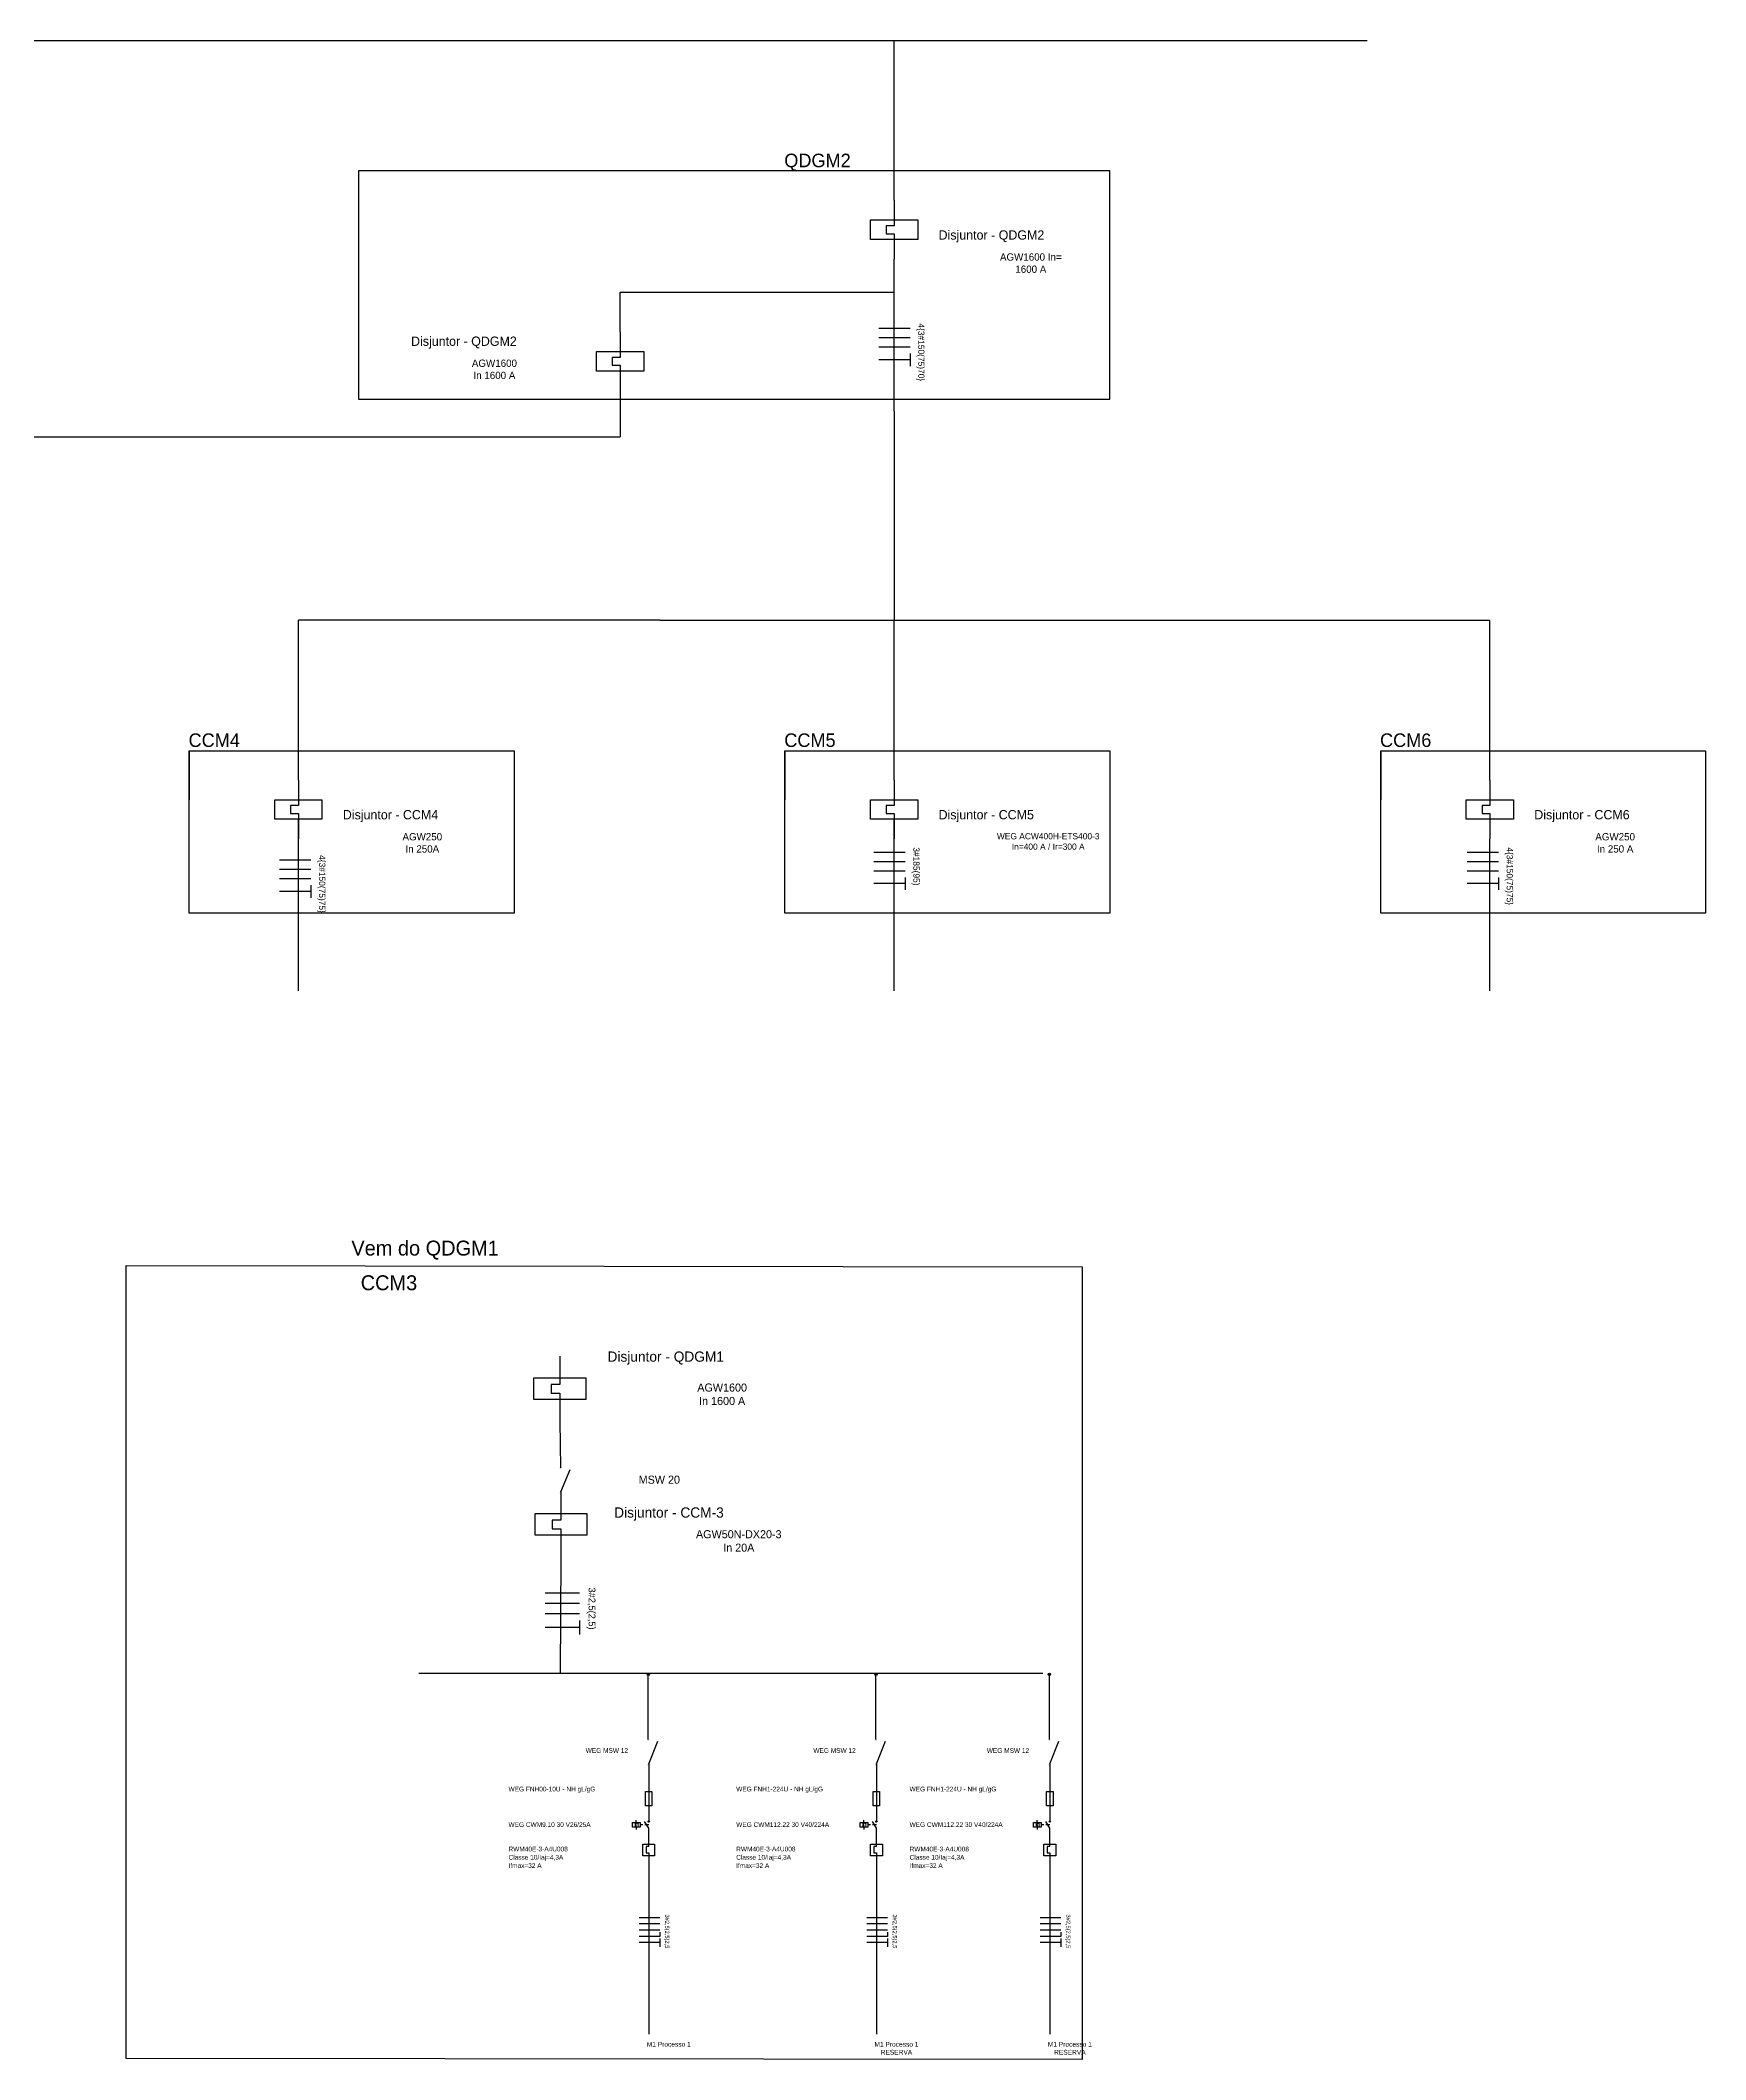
# Model space of a CAD drawing. Extents: x -543 to 641, y -146 to 322.
# Drawn here: x -393.1 to -287.2, y -83.5 to 45 of the extents above; entities that cross this region are included whole.
import ezdxf

# ---------------------------------------------------------------- set-up
doc = ezdxf.new("R2010")
doc.units = 0
doc.header["$MEASUREMENT"] = 0
doc.linetypes.add('DASHED2', pattern=[0.375, 0.25, -0.125])
for name, color, linetype in [('ELET_TRIFILAR', 160, 'Continuous'), ('ELET_TRIFILAR_TEXTO', 4, 'Continuous'), ('ELET_UNIFILAR_TEXTO', 4, 'Continuous'), ('ELET_UNIFILAR_TEXTO2', 6, 'Continuous'), ('ELT_UNIFILAR_DESENHO', 5, 'Continuous')]:
    doc.layers.add(name, color=color, linetype=linetype)
doc.layers.add('ELET_TRIFILAR_DESENHO', color=5, linetype='Continuous', plot=False)
doc.styles.add('ARIAL', font='arial.ttf')
doc.styles.add('ROMANS', font='romans')

msp = doc.modelspace()

# ---------------------------------------------------------------- hatches: boundary and pattern name
at = {"layer": 'ELT_UNIFILAR_DESENHO', "linetype": 'Continuous', "transparency": 33554687}
h = msp.add_hatch(color=256, dxfattribs=at)
h.dxf.hatch_style = 1
h.paths.add_polyline_path([(-360.03, -47.531, 1), (-360.03, -47.391, 1)])
h.paths.add_polyline_path([(-360.026, -45.931, 1), (-360.026, -45.791, 1)])
at = {"layer": 'ELT_UNIFILAR_DESENHO', "ltscale": 50}
for points in [[(-354.374, -59.01, 1), (-354.522, -59.01, 1)], [(-339.884, -59.01, 1), (-340.033, -59.01, 1)], [(-328.849, -59.01, 1), (-328.998, -59.01, 1)]]:
    msp.add_hatch(color=256, dxfattribs=at).paths.add_polyline_path(points)
at = {"layer": 'ELT_UNIFILAR_DESENHO', "linetype": 'Continuous', "transparency": 33554687}
h = msp.add_hatch(color=256, dxfattribs=at)
h.dxf.hatch_style = 1
h.paths.add_polyline_path([(-354.445, -64.826, 1), (-354.445, -64.687, 1)])
h.paths.add_polyline_path([(-354.442, -63.226, 1), (-354.442, -63.086, 1)])
h = msp.add_hatch(color=256, dxfattribs=at)
h.dxf.hatch_style = 1
h.paths.add_polyline_path([(-339.956, -64.826, 1), (-339.956, -64.687, 1)])
h.paths.add_polyline_path([(-339.953, -63.226, 1), (-339.953, -63.086, 1)])
h = msp.add_hatch(color=256, dxfattribs=at)
h.dxf.hatch_style = 1
h.paths.add_polyline_path([(-328.921, -64.826, 1), (-328.921, -64.687, 1)])
h.paths.add_polyline_path([(-328.917, -63.226, 1), (-328.917, -63.086, 1)])

# ---------------------------------------------------------------- linework, layer by layer
at = {"layer": 'ELET_TRIFILAR'}
for p, q in [((-354.419, -64.692), (-354.419, -68.333)), ((-339.93, -64.692), (-339.93, -68.333)), ((-328.895, -64.692), (-328.895, -68.333)), ((-354.419, -79.566), (-354.419, -81.892)), ((-339.93, -79.566), (-339.93, -81.892)), ((-328.895, -79.566), (-328.895, -81.892))]:
    msp.add_line(p, q, dxfattribs=at)
at = {"layer": 'ELET_TRIFILAR_DESENHO', "linetype": 'Continuous'}
for p, q in [((-355.216, -68.441), (-355.216, -68.28)), ((-355.216, -68.726), (-355.216, -68.887)), ((-354.419, -68.794), (-354.677, -68.373)), ((-354.46, -68.333), (-354.378, -68.333)), ((-340.727, -68.441), (-340.727, -68.28)), ((-340.727, -68.726), (-340.727, -68.887)), ((-339.93, -68.794), (-340.188, -68.373)), ((-339.971, -68.333), (-339.889, -68.333)), ((-329.691, -68.441), (-329.691, -68.28)), ((-329.691, -68.726), (-329.691, -68.887)), ((-328.895, -68.794), (-329.153, -68.373)), ((-328.936, -68.333), (-328.854, -68.333)), ((-354.419, -69.967), (-354.581, -69.967)), ((-354.581, -69.967), (-354.581, -70.371)), ((-354.581, -70.371), (-354.419, -70.371)), ((-339.93, -69.967), (-340.091, -69.967)), ((-340.091, -69.967), (-340.091, -70.371)), ((-340.091, -70.371), (-339.93, -70.371)), ((-328.895, -69.967), (-329.056, -69.967)), ((-329.056, -69.967), (-329.056, -70.371)), ((-329.056, -70.371), (-328.895, -70.371))]:
    msp.add_line(p, q, dxfattribs=at)
at = {"layer": 'ELET_TRIFILAR_DESENHO', "linetype": 'DASHED2'}
for p, q in [((-354.419, -68.583), (-354.973, -68.583)), ((-339.93, -68.583), (-340.484, -68.583)), ((-328.895, -68.583), (-329.449, -68.583))]:
    msp.add_line(p, q, dxfattribs=at)
at = {"layer": 'ELET_TRIFILAR_DESENHO', "linetype": 'Continuous'}
for points in [[(-355.458, -68.441), (-354.973, -68.441), (-354.973, -68.726), (-355.458, -68.726)], [(-340.969, -68.441), (-340.484, -68.441), (-340.484, -68.726), (-340.969, -68.726)], [(-329.934, -68.441), (-329.449, -68.441), (-329.449, -68.726), (-329.934, -68.726)]]:
    msp.add_lwpolyline(points, close=True, dxfattribs=at)
for points in [[(-354.041, -70.549), (-354.797, -70.549), (-354.797, -69.806), (-354.041, -69.806)], [(-339.552, -70.549), (-340.308, -70.549), (-340.308, -69.806), (-339.552, -69.806)], [(-328.517, -70.549), (-329.272, -70.549), (-329.272, -69.806), (-328.517, -69.806)]]:
    msp.add_lwpolyline(points, dxfattribs=at)
for centre in [(-354.419, -68.373), (-339.93, -68.373), (-328.895, -68.373)]:
    msp.add_circle(centre, 0.0404, dxfattribs=at)
at = {"layer": 'ELET_UNIFILAR_TEXTO2'}
for p, q in [((-353.713, -74.496), (-355.025, -74.496)), ((-339.224, -74.496), (-340.536, -74.496)), ((-328.189, -74.496), (-329.5, -74.496)), ((-353.713, -74.889), (-355.025, -74.889)), ((-353.713, -75.283), (-355.025, -75.283)), ((-353.713, -75.681), (-355.025, -75.681)), ((-353.713, -75.419), (-353.713, -75.681)), ((-353.713, -75.811), (-353.713, -76.335)), ((-339.224, -74.889), (-340.536, -74.889)), ((-339.224, -75.283), (-340.536, -75.283)), ((-339.224, -75.681), (-340.536, -75.681)), ((-339.224, -75.419), (-339.224, -75.681)), ((-339.224, -75.811), (-339.224, -76.335)), ((-328.189, -74.889), (-329.5, -74.889)), ((-328.189, -75.283), (-329.5, -75.283)), ((-328.189, -75.681), (-329.5, -75.681)), ((-328.189, -75.419), (-328.189, -75.681)), ((-328.189, -75.811), (-328.189, -76.335)), ((-353.713, -76.073), (-355.025, -76.073)), ((-339.224, -76.073), (-340.536, -76.073)), ((-328.189, -76.073), (-329.5, -76.073))]:
    msp.add_line(p, q, dxfattribs=at)
at = {"layer": 'ELT_UNIFILAR_DESENHO', "ltscale": 50}
for p, q in [((-539.856, 44.985), (-308.704, 44.985)), ((-338.801, 34.807), (-338.801, 33.557)), ((-338.801, 34.807), (-338.801, 33.557)), ((-338.801, 34.807), (-338.801, 33.557)), ((-338.801, 34.807), (-338.801, 33.557)), ((-338.801, 33.557), (-338.801, 33.182)), ((-338.801, 33.557), (-338.801, 33.182)), ((-338.801, 33.557), (-338.801, 33.182)), ((-338.801, 33.557), (-338.801, 33.182)), ((-339.301, 33.182), (-339.301, 32.682)), ((-338.801, 33.182), (-339.301, 33.182)), ((-339.301, 33.182), (-339.301, 32.682)), ((-338.801, 33.182), (-339.301, 33.182)), ((-339.301, 33.182), (-339.301, 32.682)), ((-338.801, 33.182), (-339.301, 33.182)), ((-339.301, 33.182), (-339.301, 32.682)), ((-338.801, 33.182), (-339.301, 33.182)), ((-339.301, 32.682), (-338.801, 32.682)), ((-339.301, 32.682), (-338.801, 32.682)), ((-339.301, 32.682), (-338.801, 32.682)), ((-339.301, 32.682), (-338.801, 32.682)), ((-338.801, 32.682), (-338.801, 32.307)), ((-338.801, 32.682), (-338.801, 32.307)), ((-338.801, 32.682), (-338.801, 32.307)), ((-338.801, 32.682), (-338.801, 32.307)), ((-338.801, 32.307), (-338.801, 31.057)), ((-338.801, 32.307), (-338.801, 31.057)), ((-338.801, 32.307), (-338.801, 31.057)), ((-338.801, 32.307), (-338.801, 31.057)), ((-356.239, 26.435), (-356.239, 25.185)), ((-356.239, 26.435), (-356.239, 25.185)), ((-356.239, 26.435), (-356.239, 25.185)), ((-356.239, 26.435), (-356.239, 25.185)), ((-356.738, 24.81), (-356.738, 24.311)), ((-356.239, 24.81), (-356.738, 24.81)), ((-356.738, 24.81), (-356.738, 24.311)), ((-356.239, 24.81), (-356.738, 24.81)), ((-356.738, 24.81), (-356.738, 24.311)), ((-356.239, 24.81), (-356.738, 24.81)), ((-356.738, 24.81), (-356.738, 24.311)), ((-356.239, 24.81), (-356.738, 24.81)), ((-356.239, 25.185), (-356.239, 24.81)), ((-356.239, 25.185), (-356.239, 24.81)), ((-356.239, 25.185), (-356.239, 24.81)), ((-356.239, 25.185), (-356.239, 24.81)), ((-356.738, 24.311), (-356.239, 24.311)), ((-356.738, 24.311), (-356.239, 24.311)), ((-356.738, 24.311), (-356.239, 24.311)), ((-356.738, 24.311), (-356.239, 24.311)), ((-356.239, 24.311), (-356.239, 23.936)), ((-356.239, 24.311), (-356.239, 23.936)), ((-356.239, 24.311), (-356.239, 23.936)), ((-356.239, 24.311), (-356.239, 23.936)), ((-356.239, 23.936), (-356.239, 22.686)), ((-356.239, 23.936), (-356.239, 22.686)), ((-356.239, 23.936), (-356.239, 22.686)), ((-356.239, 23.936), (-356.239, 22.686)), ((-353.692, 8.09), (-320.998, 8.09)), ((-376.711, -2.088), (-376.711, -3.338)), ((-376.711, -2.088), (-376.711, -3.338)), ((-376.711, -2.088), (-376.711, -3.338)), ((-376.711, -2.088), (-376.711, -3.338)), ((-338.801, -2.088), (-338.801, -3.338)), ((-338.801, -2.088), (-338.801, -3.338)), ((-338.801, -2.088), (-338.801, -3.338)), ((-338.801, -2.088), (-338.801, -3.338)), ((-300.892, -2.088), (-300.892, -3.338)), ((-300.892, -2.088), (-300.892, -3.338)), ((-300.892, -2.088), (-300.892, -3.338)), ((-300.892, -2.088), (-300.892, -3.338)), ((-377.211, -3.713), (-377.211, -4.213)), ((-376.711, -3.713), (-377.211, -3.713)), ((-377.211, -3.713), (-377.211, -4.213)), ((-376.711, -3.713), (-377.211, -3.713)), ((-377.211, -3.713), (-377.211, -4.213)), ((-376.711, -3.713), (-377.211, -3.713)), ((-377.211, -3.713), (-377.211, -4.213)), ((-376.711, -3.713), (-377.211, -3.713)), ((-376.711, -3.338), (-376.711, -3.713)), ((-376.711, -3.338), (-376.711, -3.713)), ((-376.711, -3.338), (-376.711, -3.713)), ((-376.711, -3.338), (-376.711, -3.713)), ((-339.301, -3.713), (-339.301, -4.213)), ((-338.801, -3.713), (-339.301, -3.713)), ((-339.301, -3.713), (-339.301, -4.213)), ((-338.801, -3.713), (-339.301, -3.713)), ((-339.301, -3.713), (-339.301, -4.213)), ((-338.801, -3.713), (-339.301, -3.713)), ((-339.301, -3.713), (-339.301, -4.213)), ((-338.801, -3.713), (-339.301, -3.713)), ((-338.801, -3.338), (-338.801, -3.713)), ((-338.801, -3.338), (-338.801, -3.713)), ((-338.801, -3.338), (-338.801, -3.713)), ((-338.801, -3.338), (-338.801, -3.713)), ((-301.392, -3.713), (-301.392, -4.213)), ((-300.892, -3.713), (-301.392, -3.713)), ((-301.392, -3.713), (-301.392, -4.213)), ((-300.892, -3.713), (-301.392, -3.713)), ((-301.392, -3.713), (-301.392, -4.213)), ((-300.892, -3.713), (-301.392, -3.713)), ((-301.392, -3.713), (-301.392, -4.213)), ((-300.892, -3.713), (-301.392, -3.713)), ((-300.892, -3.338), (-300.892, -3.713)), ((-300.892, -3.338), (-300.892, -3.713)), ((-300.892, -3.338), (-300.892, -3.713)), ((-300.892, -3.338), (-300.892, -3.713)), ((-377.211, -4.213), (-376.711, -4.213)), ((-377.211, -4.213), (-376.711, -4.213)), ((-377.211, -4.213), (-376.711, -4.213)), ((-377.211, -4.213), (-376.711, -4.213)), ((-376.711, -4.213), (-376.711, -4.588)), ((-376.711, -4.213), (-376.711, -4.588)), ((-376.711, -4.213), (-376.711, -4.588)), ((-376.711, -4.213), (-376.711, -4.588)), ((-376.711, -4.588), (-376.711, -5.838)), ((-376.711, -4.588), (-376.711, -5.838)), ((-376.711, -4.588), (-376.711, -5.838)), ((-376.711, -4.588), (-376.711, -5.838)), ((-339.301, -4.213), (-338.801, -4.213)), ((-339.301, -4.213), (-338.801, -4.213)), ((-339.301, -4.213), (-338.801, -4.213)), ((-339.301, -4.213), (-338.801, -4.213)), ((-338.801, -4.213), (-338.801, -4.588)), ((-338.801, -4.213), (-338.801, -4.588)), ((-338.801, -4.213), (-338.801, -4.588)), ((-338.801, -4.213), (-338.801, -4.588)), ((-338.801, -4.588), (-338.801, -5.838)), ((-338.801, -4.588), (-338.801, -5.838)), ((-338.801, -4.588), (-338.801, -5.838)), ((-338.801, -4.588), (-338.801, -5.838)), ((-301.392, -4.213), (-300.892, -4.213)), ((-301.392, -4.213), (-300.892, -4.213)), ((-301.392, -4.213), (-300.892, -4.213)), ((-301.392, -4.213), (-300.892, -4.213)), ((-300.892, -4.213), (-300.892, -4.588)), ((-300.892, -4.213), (-300.892, -4.588)), ((-300.892, -4.213), (-300.892, -4.588)), ((-300.892, -4.213), (-300.892, -4.588)), ((-300.892, -4.588), (-300.892, -5.838)), ((-300.892, -4.588), (-300.892, -5.838)), ((-300.892, -4.588), (-300.892, -5.838)), ((-300.892, -4.588), (-300.892, -5.838)), ((-360.074, -38.764), (-360.074, -40.141)), ((-360.074, -38.764), (-360.074, -40.141)), ((-360.074, -38.764), (-360.074, -40.141)), ((-360.074, -38.764), (-360.074, -40.141)), ((-360.625, -40.554), (-360.625, -41.104)), ((-360.074, -40.554), (-360.625, -40.554)), ((-360.625, -40.554), (-360.625, -41.104)), ((-360.074, -40.554), (-360.625, -40.554)), ((-360.625, -40.554), (-360.625, -41.104)), ((-360.074, -40.554), (-360.625, -40.554)), ((-360.625, -40.554), (-360.625, -41.104)), ((-360.074, -40.554), (-360.625, -40.554)), ((-360.625, -41.104), (-360.074, -41.104)), ((-360.625, -41.104), (-360.074, -41.104)), ((-360.625, -41.104), (-360.074, -41.104)), ((-360.625, -41.104), (-360.074, -41.104)), ((-360.074, -40.141), (-360.074, -40.554)), ((-360.074, -40.141), (-360.074, -40.554)), ((-360.074, -40.141), (-360.074, -40.554)), ((-360.074, -40.141), (-360.074, -40.554)), ((-360.074, -41.104), (-360.074, -41.517)), ((-360.074, -41.104), (-360.074, -41.517)), ((-360.074, -41.104), (-360.074, -41.517)), ((-360.074, -41.104), (-360.074, -41.517)), ((-360.074, -41.517), (-360.074, -42.894)), ((-360.074, -41.517), (-360.074, -42.894)), ((-360.074, -41.517), (-360.074, -42.894)), ((-360.074, -41.517), (-360.074, -42.894)), ((-360.004, -47.396), (-360.004, -48.773)), ((-360.004, -47.396), (-360.004, -48.773)), ((-360.004, -47.396), (-360.004, -48.773)), ((-360.004, -47.396), (-360.004, -48.773)), ((-360.004, -48.773), (-360.004, -49.186)), ((-360.004, -48.773), (-360.004, -49.186)), ((-360.004, -48.773), (-360.004, -49.186)), ((-360.004, -48.773), (-360.004, -49.186)), ((-360.554, -49.186), (-360.554, -49.736)), ((-360.004, -49.186), (-360.554, -49.186)), ((-360.554, -49.186), (-360.554, -49.736)), ((-360.004, -49.186), (-360.554, -49.186)), ((-360.554, -49.186), (-360.554, -49.736)), ((-360.004, -49.186), (-360.554, -49.186)), ((-360.554, -49.186), (-360.554, -49.736)), ((-360.004, -49.186), (-360.554, -49.186)), ((-360.554, -49.736), (-360.004, -49.736)), ((-360.554, -49.736), (-360.004, -49.736)), ((-360.554, -49.736), (-360.004, -49.736)), ((-360.554, -49.736), (-360.004, -49.736)), ((-360.004, -49.736), (-360.004, -50.149)), ((-360.004, -49.736), (-360.004, -50.149)), ((-360.004, -49.736), (-360.004, -50.149)), ((-360.004, -49.736), (-360.004, -50.149)), ((-360.004, -50.149), (-360.004, -51.526)), ((-360.004, -50.149), (-360.004, -51.526)), ((-360.004, -50.149), (-360.004, -51.526)), ((-360.004, -50.149), (-360.004, -51.526)), ((-369.053, -58.936), (-329.339, -58.936))]:
    msp.add_line(p, q, dxfattribs=at)
at = {"layer": 'ELT_UNIFILAR_DESENHO'}
for p, q in [((-338.801, 38.419), (-338.801, 44.985)), ((-338.801, 34.807), (-338.801, 38.419)), ((-345.751, 36.675), (-372.885, 36.675)), ((-372.885, 36.675), (-372.885, 22.157)), ((-325.073, 36.675), (-345.751, 36.675)), ((-325.073, 26.336), (-325.073, 36.675)), ((-356.239, 26.435), (-356.239, 28.971)), ((-356.239, 28.971), (-338.801, 28.971)), ((-337.786, 26.652), (-339.78, 26.652)), ((-337.786, 26.053), (-339.78, 26.053)), ((-325.073, 22.157), (-325.073, 26.336)), ((-337.786, 25.455), (-339.78, 25.455)), ((-337.786, 24.66), (-339.78, 24.66)), ((-337.786, 25.059), (-337.786, 24.262)), ((-372.885, 22.157), (-325.073, 22.157)), ((-356.239, 22.686), (-356.239, 20.963)), ((-356.239, 20.963), (-356.239, 19.752)), ((-338.801, 21.383), (-338.801, 8.09)), ((-435.093, 19.752), (-363.532, 19.752)), ((-363.532, 19.752), (-356.239, 19.752)), ((-376.711, 1.524), (-376.711, 8.09)), ((-353.692, 8.09), (-376.711, 8.09)), ((-338.801, 1.524), (-338.801, 8.09)), ((-320.998, 8.09), (-300.892, 8.09)), ((-300.892, 1.524), (-300.892, 8.09)), ((-376.711, -2.088), (-376.711, 1.524)), ((-338.801, -2.088), (-338.801, 1.524)), ((-300.892, -2.088), (-300.892, 1.524)), ((-383.66, -0.22), (-362.982, -0.22)), ((-383.66, -10.559), (-383.66, -0.22)), ((-383.66, -0.22), (-383.66, -3.338)), ((-362.982, -0.22), (-362.982, -10.559)), ((-345.751, -0.22), (-345.751, -3.338)), ((-345.751, -0.22), (-325.073, -0.22)), ((-345.751, -10.559), (-345.751, -0.22)), ((-325.073, -0.22), (-325.073, -10.559)), ((-307.841, -0.22), (-307.841, -3.338)), ((-307.841, -0.22), (-287.163, -0.22)), ((-307.841, -10.559), (-307.841, -0.22)), ((-287.163, -0.22), (-287.163, -10.559)), ((-375.912, -7.185), (-377.906, -7.185)), ((-338.098, -6.691), (-340.092, -6.691)), ((-338.098, -7.289), (-340.092, -7.289)), ((-300.34, -6.691), (-302.334, -6.691)), ((-300.34, -7.289), (-302.334, -7.289)), ((-375.912, -7.783), (-377.906, -7.783)), ((-375.912, -8.381), (-377.906, -8.381)), ((-375.912, -8.777), (-375.912, -9.575)), ((-338.098, -7.888), (-340.092, -7.888)), ((-338.098, -8.682), (-340.092, -8.682)), ((-338.098, -8.284), (-338.098, -9.081)), ((-300.34, -7.888), (-302.334, -7.888)), ((-300.34, -8.682), (-302.334, -8.682)), ((-300.34, -8.284), (-300.34, -9.081)), ((-375.912, -9.176), (-377.906, -9.176)), ((-362.982, -10.559), (-383.66, -10.559)), ((-325.073, -10.559), (-345.751, -10.559)), ((-287.163, -10.559), (-307.841, -10.559)), ((-360.004, -51.526), (-360.051, -58.936)), ((-358.813, -53.832), (-361.009, -53.832)), ((-358.813, -54.491), (-361.009, -54.491)), ((-358.813, -55.149), (-361.009, -55.149)), ((-358.813, -56.025), (-361.009, -56.025)), ((-358.813, -55.586), (-358.813, -56.464)), ((-354.448, -63.159), (-354.448, -59.01)), ((-339.959, -63.159), (-339.959, -59.01)), ((-328.924, -63.159), (-328.924, -59.01)), ((-354.448, -63.159), (-354.448, -60.748)), ((-339.959, -63.159), (-339.959, -60.748)), ((-328.924, -63.159), (-328.924, -60.748)), ((-354.419, -69.967), (-354.419, -68.794)), ((-339.93, -69.967), (-339.93, -68.794)), ((-328.895, -69.967), (-328.895, -68.794)), ((-354.797, -69.806), (-354.419, -69.806)), ((-354.419, -69.806), (-354.041, -69.806)), ((-354.419, -70.371), (-354.419, -79.566)), ((-354.041, -69.806), (-354.041, -70.549)), ((-340.308, -69.806), (-339.93, -69.806)), ((-339.93, -69.806), (-339.552, -69.806)), ((-339.93, -70.371), (-339.93, -79.566)), ((-339.552, -69.806), (-339.552, -70.549)), ((-329.272, -69.806), (-328.895, -69.806)), ((-328.895, -69.806), (-328.517, -69.806)), ((-328.895, -70.371), (-328.895, -79.566)), ((-328.517, -69.806), (-328.517, -70.549))]:
    msp.add_line(p, q, dxfattribs=at)
at = {"layer": 'ELT_UNIFILAR_DESENHO', "linetype": 'ByBlock'}
for p, q in [((-338.801, 21.383), (-338.801, 31.057)), ((-376.711, -15.512), (-376.711, -4.588)), ((-338.801, -15.512), (-338.801, -4.588)), ((-300.892, -15.512), (-300.892, -5.838))]:
    msp.add_line(p, q, dxfattribs=at)
at = {"layer": 'ELT_UNIFILAR_DESENHO', "linetype": 'Continuous'}
for p, q in [((-360.074, -42.894), (-360.029, -45.856)), ((-360.004, -47.396), (-359.425, -45.956)), ((-354.419, -64.692), (-353.841, -63.252)), ((-339.93, -64.692), (-339.352, -63.252)), ((-328.895, -64.692), (-328.316, -63.252))]:
    msp.add_line(p, q, dxfattribs=at)
at = {"layer": 'ELT_UNIFILAR_DESENHO'}
for points in [[(-340.301, 33.557), (-337.301, 33.557), (-337.301, 32.307), (-340.301, 32.307)], [(-340.301, 33.557), (-337.301, 33.557), (-337.301, 32.307), (-340.301, 32.307)], [(-340.301, 33.557), (-337.301, 33.557), (-337.301, 32.307), (-340.301, 32.307)], [(-340.301, 33.557), (-337.301, 33.557), (-337.301, 32.307), (-340.301, 32.307)], [(-357.738, 25.185), (-354.739, 25.185), (-354.739, 23.936), (-357.738, 23.936)], [(-357.738, 25.185), (-354.739, 25.185), (-354.739, 23.936), (-357.738, 23.936)], [(-357.738, 25.185), (-354.739, 25.185), (-354.739, 23.936), (-357.738, 23.936)], [(-357.738, 25.185), (-354.739, 25.185), (-354.739, 23.936), (-357.738, 23.936)], [(-378.211, -3.338), (-375.211, -3.338), (-375.211, -4.588), (-378.211, -4.588)], [(-378.211, -3.338), (-375.211, -3.338), (-375.211, -4.588), (-378.211, -4.588)], [(-378.211, -3.338), (-375.211, -3.338), (-375.211, -4.588), (-378.211, -4.588)], [(-378.211, -3.338), (-375.211, -3.338), (-375.211, -4.588), (-378.211, -4.588)], [(-340.301, -3.338), (-337.301, -3.338), (-337.301, -4.588), (-340.301, -4.588)], [(-340.301, -3.338), (-337.301, -3.338), (-337.301, -4.588), (-340.301, -4.588)], [(-340.301, -3.338), (-337.301, -3.338), (-337.301, -4.588), (-340.301, -4.588)], [(-340.301, -3.338), (-337.301, -3.338), (-337.301, -4.588), (-340.301, -4.588)], [(-302.391, -3.338), (-299.392, -3.338), (-299.392, -4.588), (-302.391, -4.588)], [(-302.391, -3.338), (-299.392, -3.338), (-299.392, -4.588), (-302.391, -4.588)], [(-302.391, -3.338), (-299.392, -3.338), (-299.392, -4.588), (-302.391, -4.588)], [(-302.391, -3.338), (-299.392, -3.338), (-299.392, -4.588), (-302.391, -4.588)], [(-387.662, -32.979), (-326.842, -33.061), (-326.842, -83.522), (-387.662, -83.441)], [(-361.726, -40.141), (-358.423, -40.141), (-358.423, -41.517), (-361.726, -41.517)], [(-361.726, -40.141), (-358.423, -40.141), (-358.423, -41.517), (-361.726, -41.517)], [(-361.726, -40.141), (-358.423, -40.141), (-358.423, -41.517), (-361.726, -41.517)], [(-361.726, -40.141), (-358.423, -40.141), (-358.423, -41.517), (-361.726, -41.517)], [(-361.655, -48.773), (-358.352, -48.773), (-358.352, -50.149), (-361.655, -50.149)], [(-361.655, -48.773), (-358.352, -48.773), (-358.352, -50.149), (-361.655, -50.149)], [(-361.655, -48.773), (-358.352, -48.773), (-358.352, -50.149), (-361.655, -50.149)], [(-361.655, -48.773), (-358.352, -48.773), (-358.352, -50.149), (-361.655, -50.149)], [(-354.217, -67.371), (-354.622, -67.371), (-354.622, -66.456), (-354.217, -66.456)], [(-339.727, -67.371), (-340.132, -67.371), (-340.132, -66.456), (-339.727, -66.456)], [(-328.692, -67.371), (-329.097, -67.371), (-329.097, -66.456), (-328.692, -66.456)]]:
    msp.add_lwpolyline(points, close=True, dxfattribs=at)
at = {"layer": 'ELT_UNIFILAR_DESENHO', "ltscale": 50}
for centre in [(-354.448, -59.01), (-339.959, -59.01), (-328.924, -59.01)]:
    msp.add_circle(centre, 0.0744, dxfattribs=at)

# ---------------------------------------------------------------- texts
at = {"layer": 'ELET_TRIFILAR_TEXTO', "ltscale": 50}
for s, height, p in [('Disjuntor - CCM4 ', 0.59177, (-373.884, -4.59)), ('Disjuntor - QDGM1', 0.65174, (-357.041, -39.107)), ('Disjuntor - CCM-3', 0.65174, (-356.616, -49.03))]:
    msp.add_text(s, height=height, dxfattribs=at).set_placement(p)
at = {"layer": 'ELET_TRIFILAR_TEXTO', "attachment_point": 1}
for s, insert, char_height in [('CCM4', (-383.7, 0.879), 0.8616), ('\\pxsm1,qc;{\\H0.48889x;AGW250 \\PIn 250A\\H2.04545x;\\C7; }', (-370.174, -5.463), 0.95165), ('\\pxsm1,qc;{\\H0.48889x;AGW1600\\PIn 1600 A \\H2.04545x;\\C7; }', (-351.502, -40.495), 1.0481), ('\\pxsm1,qc;{\\H0.48889x;AGW50N-DX20-3 \\PIn 20A}', (-351.505, -49.829), 1.0481), ('\\pxqc;M1 Processo 1 ', (-354.602, -82.393), 0.30428), ('\\pxqc;M1 Processo 1 \\PRESERVA', (-340.113, -82.393), 0.30428), ('\\pxqc;M1 Processo 1 \\PRESERVA', (-329.078, -82.393), 0.30428)]:
    msp.add_mtext(s, dxfattribs=dict(at, insert=insert, char_height=char_height))
at = {"layer": 'ELET_TRIFILAR_TEXTO', "attachment_point": 1, "rotation": 270}
for s, insert, char_height, width in [('\\A1;4\\{3#150(75)75\\}', (-374.998, -6.864), 0.39879, 3.11582), ('\\A1;3#2,5(2,5)', (-357.807, -53.478), 0.43921, 3.43162)]:
    msp.add_mtext(s, dxfattribs=dict(at, insert=insert, char_height=char_height, width=width))
at = {"layer": 'ELET_TRIFILAR_TEXTO', "color": 242, "true_color": 0xcd2027, "insert": (-353.743, -46.878), "char_height": 0.51241, "width": 13.9872, "attachment_point": 8, "line_spacing_factor": 0.6, "style": 'ARIAL'}
msp.add_mtext('\\pxqc;{\\Ftxt|c0;\\C256;MSW 20}', dxfattribs=at)
at = {"layer": 'ELET_TRIFILAR_TEXTO', "char_height": 0.3, "attachment_point": 1}
for s, insert, width in [('WEG MSW 12', (-358.428, -63.701), 4.64321), ('WEG MSW 12', (-343.939, -63.701), 4.64321), ('WEG MSW 12', (-332.904, -63.701), 4.64321), ('WEG FNH00-10U - NH gL/gG ', (-363.342, -66.153), 12.48428), ('WEG FNH1-224U - NH gL/gG ', (-348.853, -66.153), 12.48428), ('WEG FNH1-224U - NH gL/gG ', (-337.818, -66.153), 12.48428), ('WEG CWM9.10 30 V26/25A', (-363.342, -68.415), 12.48428), ('WEG CWM112.22 30 V40/224A', (-348.853, -68.415), 12.48428), ('WEG CWM112.22 30 V40/224A', (-337.818, -68.415), 12.48428), ('Classe 10/Iaj=4,3A', (-363.342, -70.496), 12.48428), ('RWM40E-3-A4U008     ', (-363.342, -69.97), 12.48428), ('Classe 10/Iaj=4,3A', (-348.853, -70.496), 12.48428), ('RWM40E-3-A4U008     ', (-348.853, -69.97), 12.48428), ('Classe 10/Iaj=4,3A', (-337.818, -70.496), 12.48428), ('RWM40E-3-A4U008     ', (-337.818, -69.97), 12.48428), ('Ifmax=32 A    ', (-363.342, -71.022), 12.48428), ('Ifmax=32 A    ', (-348.853, -71.022), 12.48428), ('Ifmax=32 A    ', (-337.818, -71.022), 12.48428)]:
    msp.add_mtext(s, dxfattribs=dict(at, insert=insert, width=width))
at = {"layer": 'ELET_TRIFILAR_TEXTO', "linetype": 'Continuous', "char_height": 0.1616, "attachment_point": 1, "style": 'ROMANS'}
for insert in [(-355.315, -68.504), (-340.825, -68.504), (-329.79, -68.504)]:
    msp.add_mtext_dynamic_manual_height_columns('K1', width=0.45782, gutter_width=2.793, heights=[0.385], dxfattribs=dict(at, insert=insert))
at = {"layer": 'ELET_UNIFILAR_TEXTO', "ltscale": 50}
for s, p in [('Disjuntor - QDGM2 ', (-335.974, 32.305)), ('Disjuntor - QDGM2 ', (-369.542, 25.544)), ('Disjuntor - CCM5 ', (-335.974, -4.59)), ('Disjuntor - CCM6 ', (-298.064, -4.59))]:
    msp.add_text(s, height=0.59177, dxfattribs=at).set_placement(p)
at = {"layer": 'ELET_UNIFILAR_TEXTO', "attachment_point": 1}
for s, insert, char_height in [('QDGM2', (-345.791, 37.775), 0.8616), ('\\pxsm1,qc;{\\H0.48889x;AGW1600\\PIn 1600 A\\C7; \\H2.04545x; }', (-365.832, 24.672), 0.95165), ('CCM5', (-345.791, 0.879), 0.8616), ('\\pxsm1,qc;{\\H0.42x;WEG ACW400H-ETS400-3\\PIn=400 A / Ir=300 A\\C7; }', (-332.264, -5.463), 0.95165), ('\\pxsm1,qc;{\\H0.48889x;AGW250  \\PIn 250 A\\H2.04545x;\\C7; }', (-294.354, -5.463), 0.95165), ('Vem do QDGM1', (-373.34, -31.401), 0.94891)]:
    msp.add_mtext(s, dxfattribs=dict(at, insert=insert, char_height=char_height))
for s, insert, char_height, width in [('\\pxsm1,qc;{\\H0.48889x;AGW1600 In= 1600 A \\H2.04545x; }', (-332.264, 31.433), 0.95165, 4.32015), ('CCM6', (-307.881, 0.879), 0.8616, 4.83467), ('CCM3', (-372.746, -33.607), 0.9489, 0.53406)]:
    msp.add_mtext(s, dxfattribs=dict(at, insert=insert, char_height=char_height, width=width))
at = {"layer": 'ELET_UNIFILAR_TEXTO', "width": 3.11582, "attachment_point": 1, "rotation": 270}
for s, insert, char_height in [('\\A1;4\\{3#150(75)70\\}', (-336.873, 26.973), 0.39879), ('3#185(95)', (-337.184, -6.37), 0.3988), ('\\A1;4\\{3#150(75)75\\}', (-299.427, -6.37), 0.39879)]:
    msp.add_mtext(s, dxfattribs=dict(at, insert=insert, char_height=char_height))
at = {"layer": 'ELET_UNIFILAR_TEXTO2', "char_height": 0.26231, "width": 2.40746, "attachment_point": 1, "rotation": 270}
for insert in [(-353.112, -74.285), (-338.623, -74.285), (-327.588, -74.285)]:
    msp.add_mtext('\\A1;3#2,5(2,5)2,5', dxfattribs=dict(at, insert=insert))

doc.saveas('drawing.dxf')
